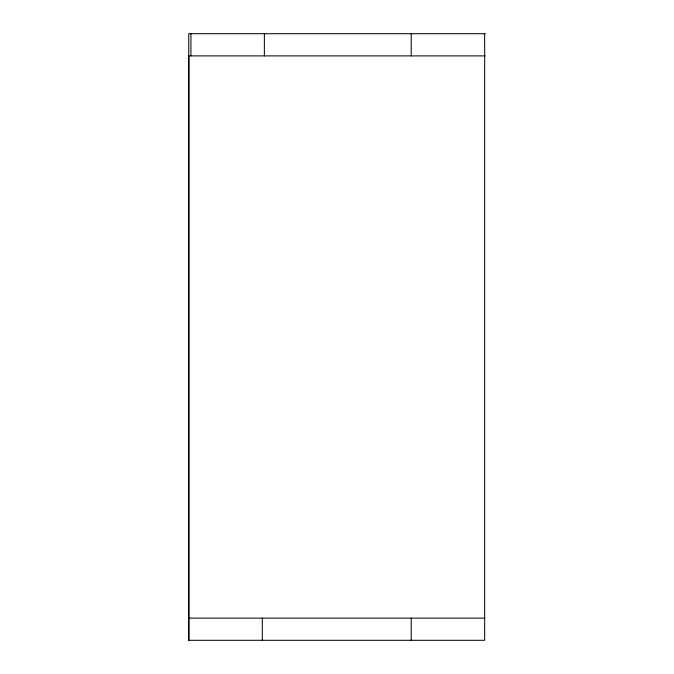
<?xml version="1.0" encoding="UTF-8"?>
<svg xmlns="http://www.w3.org/2000/svg" width="674" height="674" viewBox="0 0 674 674"><rect width="100%" height="100%" fill="white"/><g stroke="black" fill="none" stroke-linecap="round" stroke-linejoin="round"><path stroke-width="1.01" d="M188.863 640.3L188.863 55.891L485.246 55.891M190.936 55.891L190.936 33.7M262.296 640.3L262.296 618.109M264.368 55.891L264.368 33.7M411.224 640.3L411.224 618.109M411.224 55.891L411.224 33.7M484.657 33.7L484.657 640.3L188.754 640.3L188.754 33.7L485.246 33.7M188.863 618.109L484.657 618.109"/></g></svg>
